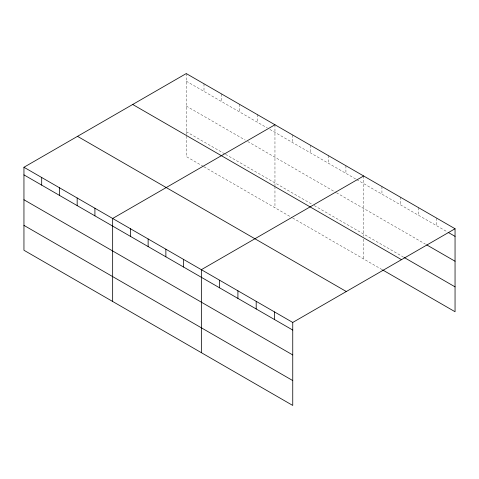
<?xml version="1.0" encoding="UTF-8"?>
<svg xmlns="http://www.w3.org/2000/svg" width="479" height="479" viewBox="0 0 479 479"><rect width="100%" height="100%" fill="white"/><g stroke="black" fill="none" stroke-linecap="round" stroke-linejoin="round"><path stroke-width="0.36" stroke-dasharray="2.4 1.8" d="M186.253 81.173L267.354 127.995M269.887 129.456L356.059 179.206M356.687 179.571L447.488 231.992M186.253 106.045L245.176 140.066M247.709 141.527L335.779 192.378M336.414 192.744L425.424 244.134M186.253 131.677L224.902 153.987M225.537 154.358L311.703 204.102M314.236 205.569L403.366 257.025M203.359 166.429L186.253 156.549L186.253 135.335M203.994 166.794L292.064 217.64M292.699 218.005L381.937 269.527M436.77 218.19L436.77 225.807M418.496 207.641L418.496 215.257M400.216 197.085L400.216 204.701M381.937 186.535L381.937 194.151M363.657 175.979L363.657 236.297M363.657 239.219L363.657 258.977M345.916 165.74L345.916 173.356M328.181 155.495L328.181 163.111M310.44 145.251L310.44 152.867M292.699 135.012L292.699 142.628M274.958 124.768L274.958 185.816M274.958 186.547L274.958 207.76M257.217 114.529L257.217 122.139M239.476 104.284L239.476 111.9M221.735 94.04L221.735 101.656M203.994 83.801L203.994 91.411M186.253 73.556L186.253 134.599"/><path stroke-width="0.72" d="M23.95 167.261L292.747 322.451L292.747 405.444L23.95 250.254L23.95 167.261L186.253 73.556L455.05 228.746L455.05 311.739L382.565 269.893M274.958 124.768L112.655 218.472L112.655 301.465M363.657 175.979L201.354 269.683L201.354 352.682M292.747 322.451L455.05 228.746M448.116 232.357L455.05 236.363M426.687 244.859L455.05 261.235M403.995 257.391L455.05 286.861M132.695 104.476L401.492 259.666M77.508 136.341L346.305 291.525M23.95 174.877L292.747 330.067M23.95 199.749L292.747 354.939M23.95 225.381L292.747 380.571M274.467 311.895L274.467 319.511M256.193 301.345L256.193 308.961M237.913 290.789L237.913 298.405M219.633 280.239L219.633 287.855M183.613 259.444L183.613 267.06M165.872 249.2L165.872 256.816M148.137 238.961L148.137 246.571M130.396 228.717L130.396 236.333M94.914 208.233L94.914 215.843M77.173 197.989L77.173 205.605M59.432 187.744L59.432 195.36M41.691 177.505L41.691 185.122"/></g></svg>
